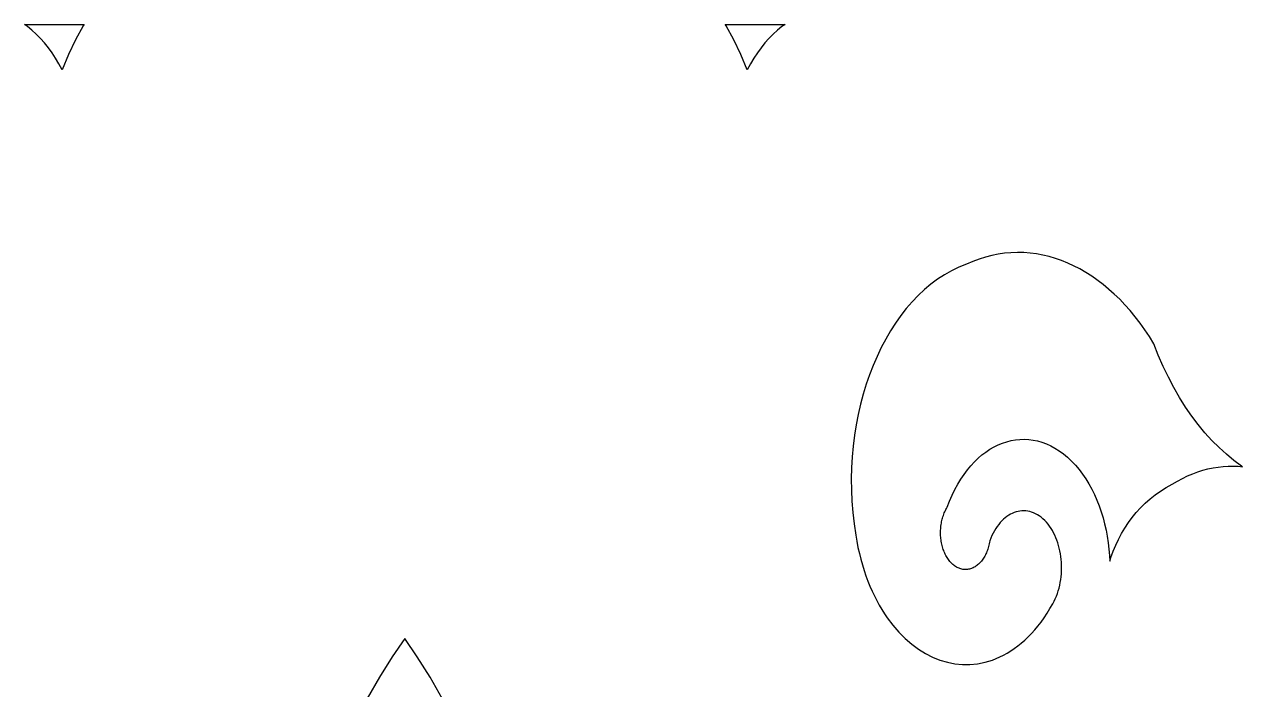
# Model space of a CAD drawing. Header units: centimetres. Extents: x -2.15 to 2.15, y -1.9 to 1.9.
# Drawn here: x 0.153 to 1.119, y 1.327 to 1.854 of the extents above; entities that cross this region are included whole.
import ezdxf

# ---------------------------------------------------------------- set-up
doc = ezdxf.new("R2010")
doc.units = ezdxf.units.CM
doc.header["$MEASUREMENT"] = 0
doc.layers.add('Layer 1', color=7, linetype='Continuous')

msp = doc.modelspace()

# ---------------------------------------------------------------- linework, layer by layer
at = {"layer": 'Layer 1', "color": 177}
for points, knots in [([(0.20054, 1.85352), (0.20054, 1.85352), (0.15323, 1.85352), (0.15323, 1.85352), (0.15323, 1.85352), (0.15323, 1.85352), (0.15576, 1.85172), (0.15576, 1.85172), (0.15576, 1.85172), (0.15576, 1.85172), (0.15927, 1.84889), (0.15927, 1.84889), (0.15927, 1.84889), (0.15927, 1.84889), (0.16267, 1.8458), (0.16267, 1.8458), (0.16267, 1.8458), (0.16267, 1.8458), (0.16597, 1.84245), (0.16597, 1.84245), (0.16597, 1.84245), (0.16597, 1.84245), (0.16916, 1.83886), (0.16916, 1.83886), (0.16916, 1.83886), (0.16916, 1.83886), (0.17223, 1.83503), (0.17223, 1.83503), (0.17223, 1.83503), (0.17223, 1.83503), (0.17516, 1.83096), (0.17516, 1.83096), (0.17516, 1.83096), (0.17516, 1.83096), (0.17796, 1.82666), (0.17796, 1.82666), (0.17796, 1.82666), (0.17796, 1.82666), (0.18062, 1.82214), (0.18062, 1.82214), (0.18062, 1.82214), (0.18062, 1.82214), (0.18314, 1.8174), (0.18314, 1.8174), (0.18314, 1.8174), (0.18314, 1.8174), (0.18828, 1.82955), (0.18828, 1.82955), (0.18828, 1.82955), (0.18828, 1.82955), (0.19386, 1.84123), (0.19386, 1.84123), (0.19386, 1.84123), (0.19386, 1.84123), (0.19987, 1.85241), (0.19987, 1.85241), (0.19987, 1.85241), (0.19987, 1.85241), (0.20054, 1.85352), (0.20054, 1.85352)], [0, 0, 0, 0, 0.0625, 0.0625, 0.0625, 0.0625, 0.125, 0.125, 0.125, 0.125, 0.1875, 0.1875, 0.1875, 0.1875, 0.25, 0.25, 0.25, 0.25, 0.3125, 0.3125, 0.3125, 0.3125, 0.375, 0.375, 0.375, 0.375, 0.4375, 0.4375, 0.4375, 0.4375, 0.5, 0.5, 0.5, 0.5, 0.5625, 0.5625, 0.5625, 0.5625, 0.625, 0.625, 0.625, 0.625, 0.6875, 0.6875, 0.6875, 0.6875, 0.75, 0.75, 0.75, 0.75, 0.8125, 0.8125, 0.8125, 0.8125, 0.875, 0.875, 0.875, 0.875, 1, 1, 1, 1]), ([(0.75592, 1.85352), (0.75592, 1.85352), (0.70861, 1.85352), (0.70861, 1.85352), (0.70861, 1.85352), (0.70861, 1.85352), (0.70928, 1.85241), (0.70928, 1.85241), (0.70928, 1.85241), (0.70928, 1.85241), (0.71529, 1.84123), (0.71529, 1.84123), (0.71529, 1.84123), (0.71529, 1.84123), (0.72087, 1.82955), (0.72087, 1.82955), (0.72087, 1.82955), (0.72087, 1.82955), (0.72601, 1.8174), (0.72601, 1.8174), (0.72601, 1.8174), (0.72601, 1.8174), (0.72853, 1.82214), (0.72853, 1.82214), (0.72853, 1.82214), (0.72853, 1.82214), (0.73119, 1.82666), (0.73119, 1.82666), (0.73119, 1.82666), (0.73119, 1.82666), (0.73399, 1.83096), (0.73399, 1.83096), (0.73399, 1.83096), (0.73399, 1.83096), (0.73693, 1.83503), (0.73693, 1.83503), (0.73693, 1.83503), (0.73693, 1.83503), (0.73999, 1.83886), (0.73999, 1.83886), (0.73999, 1.83886), (0.73999, 1.83886), (0.74318, 1.84245), (0.74318, 1.84245), (0.74318, 1.84245), (0.74318, 1.84245), (0.74648, 1.8458), (0.74648, 1.8458), (0.74648, 1.8458), (0.74648, 1.8458), (0.74988, 1.84889), (0.74988, 1.84889), (0.74988, 1.84889), (0.74988, 1.84889), (0.75339, 1.85172), (0.75339, 1.85172), (0.75339, 1.85172), (0.75339, 1.85172), (0.75592, 1.85352), (0.75592, 1.85352)], [0, 0, 0, 0, 0.0625, 0.0625, 0.0625, 0.0625, 0.125, 0.125, 0.125, 0.125, 0.1875, 0.1875, 0.1875, 0.1875, 0.25, 0.25, 0.25, 0.25, 0.3125, 0.3125, 0.3125, 0.3125, 0.375, 0.375, 0.375, 0.375, 0.4375, 0.4375, 0.4375, 0.4375, 0.5, 0.5, 0.5, 0.5, 0.5625, 0.5625, 0.5625, 0.5625, 0.625, 0.625, 0.625, 0.625, 0.6875, 0.6875, 0.6875, 0.6875, 0.75, 0.75, 0.75, 0.75, 0.8125, 0.8125, 0.8125, 0.8125, 0.875, 0.875, 0.875, 0.875, 1, 1, 1, 1]), ([(1.01316, 1.42842), (1.01316, 1.42842), (1.01297, 1.43271), (1.01297, 1.43271), (1.01297, 1.43271), (1.01297, 1.43271), (1.01255, 1.43785), (1.01255, 1.43785), (1.01255, 1.43785), (1.01255, 1.43785), (1.01197, 1.44295), (1.01197, 1.44295), (1.01197, 1.44295), (1.01197, 1.44295), (1.01121, 1.44801), (1.01121, 1.44801), (1.01121, 1.44801), (1.01121, 1.44801), (1.01027, 1.453), (1.01027, 1.453), (1.01027, 1.453), (1.01027, 1.453), (1.00917, 1.45793), (1.00917, 1.45793), (1.00917, 1.45793), (1.00917, 1.45793), (1.0079, 1.46277), (1.0079, 1.46277), (1.0079, 1.46277), (1.0079, 1.46277), (1.00645, 1.46753), (1.00645, 1.46753), (1.00645, 1.46753), (1.00645, 1.46753), (1.00484, 1.47218), (1.00484, 1.47218), (1.00484, 1.47218), (1.00484, 1.47218), (1.00306, 1.47672), (1.00306, 1.47672), (1.00306, 1.47672), (1.00306, 1.47672), (1.00112, 1.48113), (1.00112, 1.48113), (1.00112, 1.48113), (1.00112, 1.48113), (0.99901, 1.48541), (0.99901, 1.48541), (0.99901, 1.48541), (0.99901, 1.48541), (0.99674, 1.48955), (0.99674, 1.48955), (0.99674, 1.48955), (0.99674, 1.48955), (0.9943, 1.49353), (0.9943, 1.49353), (0.9943, 1.49353), (0.9943, 1.49353), (0.9917, 1.49734), (0.9917, 1.49734), (0.9917, 1.49734), (0.9917, 1.49734), (0.98894, 1.50098), (0.98894, 1.50098), (0.98894, 1.50098), (0.98894, 1.50098), (0.98603, 1.50442), (0.98603, 1.50442), (0.98603, 1.50442), (0.98603, 1.50442), (0.98295, 1.50766), (0.98295, 1.50766), (0.98295, 1.50766), (0.98295, 1.50766), (0.97976, 1.51066), (0.97976, 1.51066), (0.97976, 1.51066), (0.97976, 1.51066), (0.9765, 1.51336), (0.9765, 1.51336), (0.9765, 1.51336), (0.9765, 1.51336), (0.97319, 1.51577), (0.97319, 1.51577), (0.97319, 1.51577), (0.97319, 1.51577), (0.96983, 1.51789), (0.96983, 1.51789), (0.96983, 1.51789), (0.96983, 1.51789), (0.96643, 1.51973), (0.96643, 1.51973), (0.96643, 1.51973), (0.96643, 1.51973), (0.96299, 1.52129), (0.96299, 1.52129), (0.96299, 1.52129), (0.96299, 1.52129), (0.95952, 1.52255), (0.95952, 1.52255), (0.95952, 1.52255), (0.95952, 1.52255), (0.95603, 1.52355), (0.95603, 1.52355), (0.95603, 1.52355), (0.95603, 1.52355), (0.95253, 1.52427), (0.95253, 1.52427), (0.95253, 1.52427), (0.95253, 1.52427), (0.94902, 1.52472), (0.94902, 1.52472), (0.94902, 1.52472), (0.94902, 1.52472), (0.94551, 1.5249), (0.94551, 1.5249), (0.94551, 1.5249), (0.94551, 1.5249), (0.94201, 1.52481), (0.94201, 1.52481), (0.94201, 1.52481), (0.94201, 1.52481), (0.93853, 1.52445), (0.93853, 1.52445), (0.93853, 1.52445), (0.93853, 1.52445), (0.93506, 1.52384), (0.93506, 1.52384), (0.93506, 1.52384), (0.93506, 1.52384), (0.93162, 1.52296), (0.93162, 1.52296), (0.93162, 1.52296), (0.93162, 1.52296), (0.92822, 1.52183), (0.92822, 1.52183), (0.92822, 1.52183), (0.92822, 1.52183), (0.92486, 1.52044), (0.92486, 1.52044), (0.92486, 1.52044), (0.92486, 1.52044), (0.92155, 1.51881), (0.92155, 1.51881), (0.92155, 1.51881), (0.92155, 1.51881), (0.91829, 1.51692), (0.91829, 1.51692), (0.91829, 1.51692), (0.91829, 1.51692), (0.91511, 1.51479), (0.91511, 1.51479), (0.91511, 1.51479), (0.91511, 1.51479), (0.91199, 1.51242), (0.91199, 1.51242), (0.91199, 1.51242), (0.91199, 1.51242), (0.90895, 1.5098), (0.90895, 1.5098), (0.90895, 1.5098), (0.90895, 1.5098), (0.906, 1.50695), (0.906, 1.50695), (0.906, 1.50695), (0.906, 1.50695), (0.90314, 1.50386), (0.90314, 1.50386), (0.90314, 1.50386), (0.90314, 1.50386), (0.90038, 1.50054), (0.90038, 1.50054), (0.90038, 1.50054), (0.90038, 1.50054), (0.89773, 1.49699), (0.89773, 1.49699), (0.89773, 1.49699), (0.89773, 1.49699), (0.89519, 1.49321), (0.89519, 1.49321), (0.89519, 1.49321), (0.89519, 1.49321), (0.89277, 1.4892), (0.89277, 1.4892), (0.89277, 1.4892), (0.89277, 1.4892), (0.89048, 1.48498), (0.89048, 1.48498), (0.89048, 1.48498), (0.89048, 1.48498), (0.88833, 1.48054), (0.88833, 1.48054), (0.88833, 1.48054), (0.88833, 1.48054), (0.88631, 1.47588), (0.88631, 1.47588), (0.88631, 1.47588), (0.88631, 1.47588), (0.88445, 1.471), (0.88445, 1.471), (0.88445, 1.471), (0.88445, 1.471), (0.88394, 1.47014), (0.88394, 1.47014), (0.88394, 1.47014), (0.88394, 1.47014), (0.88345, 1.46926), (0.88345, 1.46926), (0.88345, 1.46926), (0.88345, 1.46926), (0.88298, 1.46835), (0.88298, 1.46835), (0.88298, 1.46835), (0.88298, 1.46835), (0.88254, 1.46743), (0.88254, 1.46743), (0.88254, 1.46743), (0.88254, 1.46743), (0.88213, 1.46648), (0.88213, 1.46648), (0.88213, 1.46648), (0.88213, 1.46648), (0.88175, 1.46552), (0.88175, 1.46552), (0.88175, 1.46552), (0.88175, 1.46552), (0.88138, 1.46453), (0.88138, 1.46453), (0.88138, 1.46453), (0.88138, 1.46453), (0.88105, 1.46353), (0.88105, 1.46353), (0.88105, 1.46353), (0.88105, 1.46353), (0.88074, 1.46251), (0.88074, 1.46251), (0.88074, 1.46251), (0.88074, 1.46251), (0.88046, 1.46148), (0.88046, 1.46148), (0.88046, 1.46148), (0.88046, 1.46148), (0.88021, 1.46044), (0.88021, 1.46044), (0.88021, 1.46044), (0.88021, 1.46044), (0.87998, 1.45939), (0.87998, 1.45939), (0.87998, 1.45939), (0.87998, 1.45939), (0.87978, 1.45832), (0.87978, 1.45832), (0.87978, 1.45832), (0.87978, 1.45832), (0.87962, 1.45724), (0.87962, 1.45724), (0.87962, 1.45724), (0.87962, 1.45724), (0.87947, 1.45616), (0.87947, 1.45616), (0.87947, 1.45616), (0.87947, 1.45616), (0.87936, 1.45507), (0.87936, 1.45507), (0.87936, 1.45507), (0.87936, 1.45507), (0.87926, 1.45397), (0.87926, 1.45397), (0.87926, 1.45397), (0.87926, 1.45397), (0.8792, 1.45287), (0.8792, 1.45287), (0.8792, 1.45287), (0.8792, 1.45287), (0.87916, 1.45177), (0.87916, 1.45177), (0.87916, 1.45177), (0.87916, 1.45177), (0.87916, 1.45066), (0.87916, 1.45066), (0.87916, 1.45066), (0.87916, 1.45066), (0.87919, 1.44956), (0.87919, 1.44956), (0.87919, 1.44956), (0.87919, 1.44956), (0.87924, 1.44845), (0.87924, 1.44845), (0.87924, 1.44845), (0.87924, 1.44845), (0.87931, 1.44734), (0.87931, 1.44734), (0.87931, 1.44734), (0.87931, 1.44734), (0.87942, 1.44624), (0.87942, 1.44624), (0.87942, 1.44624), (0.87942, 1.44624), (0.87956, 1.44515), (0.87956, 1.44515), (0.87956, 1.44515), (0.87956, 1.44515), (0.87972, 1.44405), (0.87972, 1.44405), (0.87972, 1.44405), (0.87972, 1.44405), (0.87992, 1.44297), (0.87992, 1.44297), (0.87992, 1.44297), (0.87992, 1.44297), (0.88014, 1.44189), (0.88014, 1.44189), (0.88014, 1.44189), (0.88014, 1.44189), (0.88039, 1.44082), (0.88039, 1.44082), (0.88039, 1.44082), (0.88039, 1.44082), (0.88067, 1.43975), (0.88067, 1.43975), (0.88067, 1.43975), (0.88067, 1.43975), (0.88098, 1.43871), (0.88098, 1.43871), (0.88098, 1.43871), (0.88098, 1.43871), (0.88132, 1.43767), (0.88132, 1.43767), (0.88132, 1.43767), (0.88132, 1.43767), (0.88169, 1.43666), (0.88169, 1.43666), (0.88169, 1.43666), (0.88169, 1.43666), (0.88207, 1.43567), (0.88207, 1.43567), (0.88207, 1.43567), (0.88207, 1.43567), (0.88249, 1.43471), (0.88249, 1.43471), (0.88249, 1.43471), (0.88249, 1.43471), (0.88292, 1.43378), (0.88292, 1.43378), (0.88292, 1.43378), (0.88292, 1.43378), (0.88338, 1.43288), (0.88338, 1.43288), (0.88338, 1.43288), (0.88338, 1.43288), (0.88386, 1.43201), (0.88386, 1.43201), (0.88386, 1.43201), (0.88386, 1.43201), (0.88436, 1.43116), (0.88436, 1.43116), (0.88436, 1.43116), (0.88436, 1.43116), (0.88488, 1.43036), (0.88488, 1.43036), (0.88488, 1.43036), (0.88488, 1.43036), (0.88541, 1.42958), (0.88541, 1.42958), (0.88541, 1.42958), (0.88541, 1.42958), (0.88597, 1.42884), (0.88597, 1.42884), (0.88597, 1.42884), (0.88597, 1.42884), (0.88654, 1.42813), (0.88654, 1.42813), (0.88654, 1.42813), (0.88654, 1.42813), (0.88713, 1.42745), (0.88713, 1.42745), (0.88713, 1.42745), (0.88713, 1.42745), (0.88774, 1.42681), (0.88774, 1.42681), (0.88774, 1.42681), (0.88774, 1.42681), (0.88836, 1.4262), (0.88836, 1.4262), (0.88836, 1.4262), (0.88836, 1.4262), (0.88899, 1.42563), (0.88899, 1.42563), (0.88899, 1.42563), (0.88899, 1.42563), (0.88964, 1.42509), (0.88964, 1.42509), (0.88964, 1.42509), (0.88964, 1.42509), (0.89031, 1.42459), (0.89031, 1.42459), (0.89031, 1.42459), (0.89031, 1.42459), (0.89098, 1.42413), (0.89098, 1.42413), (0.89098, 1.42413), (0.89098, 1.42413), (0.89167, 1.4237), (0.89167, 1.4237), (0.89167, 1.4237), (0.89167, 1.4237), (0.89236, 1.42331), (0.89236, 1.42331), (0.89236, 1.42331), (0.89236, 1.42331), (0.89307, 1.42297), (0.89307, 1.42297), (0.89307, 1.42297), (0.89307, 1.42297), (0.89379, 1.42266), (0.89379, 1.42266), (0.89379, 1.42266), (0.89379, 1.42266), (0.89452, 1.42239), (0.89452, 1.42239), (0.89452, 1.42239), (0.89452, 1.42239), (0.89525, 1.42216), (0.89525, 1.42216), (0.89525, 1.42216), (0.89525, 1.42216), (0.89599, 1.42197), (0.89599, 1.42197), (0.89599, 1.42197), (0.89599, 1.42197), (0.89674, 1.42183), (0.89674, 1.42183), (0.89674, 1.42183), (0.89674, 1.42183), (0.89749, 1.42172), (0.89749, 1.42172), (0.89749, 1.42172), (0.89749, 1.42172), (0.89825, 1.42166), (0.89825, 1.42166), (0.89825, 1.42166), (0.89825, 1.42166), (0.89901, 1.42165), (0.89901, 1.42165), (0.89901, 1.42165), (0.89901, 1.42165), (0.89978, 1.42168), (0.89978, 1.42168), (0.89978, 1.42168), (0.89978, 1.42168), (0.90055, 1.42175), (0.90055, 1.42175), (0.90055, 1.42175), (0.90055, 1.42175), (0.90132, 1.42187), (0.90132, 1.42187), (0.90132, 1.42187), (0.90132, 1.42187), (0.90209, 1.42203), (0.90209, 1.42203), (0.90209, 1.42203), (0.90209, 1.42203), (0.90285, 1.42223), (0.90285, 1.42223), (0.90285, 1.42223), (0.90285, 1.42223), (0.9036, 1.42248), (0.9036, 1.42248), (0.9036, 1.42248), (0.9036, 1.42248), (0.90433, 1.42277), (0.90433, 1.42277), (0.90433, 1.42277), (0.90433, 1.42277), (0.90506, 1.42309), (0.90506, 1.42309), (0.90506, 1.42309), (0.90506, 1.42309), (0.90578, 1.42347), (0.90578, 1.42347), (0.90578, 1.42347), (0.90578, 1.42347), (0.90648, 1.42388), (0.90648, 1.42388), (0.90648, 1.42388), (0.90648, 1.42388), (0.90717, 1.42432), (0.90717, 1.42432), (0.90717, 1.42432), (0.90717, 1.42432), (0.90784, 1.4248), (0.90784, 1.4248), (0.90784, 1.4248), (0.90784, 1.4248), (0.90851, 1.42533), (0.90851, 1.42533), (0.90851, 1.42533), (0.90851, 1.42533), (0.90915, 1.42588), (0.90915, 1.42588), (0.90915, 1.42588), (0.90915, 1.42588), (0.90978, 1.42647), (0.90978, 1.42647), (0.90978, 1.42647), (0.90978, 1.42647), (0.91039, 1.4271), (0.91039, 1.4271), (0.91039, 1.4271), (0.91039, 1.4271), (0.91099, 1.42775), (0.91099, 1.42775), (0.91099, 1.42775), (0.91099, 1.42775), (0.91157, 1.42844), (0.91157, 1.42844), (0.91157, 1.42844), (0.91157, 1.42844), (0.91214, 1.42916), (0.91214, 1.42916), (0.91214, 1.42916), (0.91214, 1.42916), (0.91268, 1.42992), (0.91268, 1.42992), (0.91268, 1.42992), (0.91268, 1.42992), (0.9132, 1.43071), (0.9132, 1.43071), (0.9132, 1.43071), (0.9132, 1.43071), (0.91371, 1.43152), (0.91371, 1.43152), (0.91371, 1.43152), (0.91371, 1.43152), (0.91419, 1.43236), (0.91419, 1.43236), (0.91419, 1.43236), (0.91419, 1.43236), (0.91465, 1.43322), (0.91465, 1.43322), (0.91465, 1.43322), (0.91465, 1.43322), (0.91509, 1.43412), (0.91509, 1.43412), (0.91509, 1.43412), (0.91509, 1.43412), (0.91552, 1.43504), (0.91552, 1.43504), (0.91552, 1.43504), (0.91552, 1.43504), (0.91591, 1.43598), (0.91591, 1.43598), (0.91591, 1.43598), (0.91591, 1.43598), (0.91629, 1.43696), (0.91629, 1.43696), (0.91629, 1.43696), (0.91629, 1.43696), (0.91663, 1.43795), (0.91663, 1.43795), (0.91663, 1.43795), (0.91663, 1.43795), (0.91695, 1.43896), (0.91695, 1.43896), (0.91695, 1.43896), (0.91695, 1.43896), (0.91725, 1.44), (0.91725, 1.44), (0.91725, 1.44), (0.91725, 1.44), (0.91752, 1.44106), (0.91752, 1.44106), (0.91752, 1.44106), (0.91752, 1.44106), (0.91777, 1.44214), (0.91777, 1.44214), (0.91777, 1.44214), (0.91777, 1.44214), (0.91799, 1.44324), (0.91799, 1.44324), (0.91799, 1.44324), (0.91799, 1.44324), (0.91818, 1.44435), (0.91818, 1.44435), (0.91818, 1.44435), (0.91818, 1.44435), (0.919, 1.44651), (0.919, 1.44651), (0.919, 1.44651), (0.919, 1.44651), (0.91989, 1.44857), (0.91989, 1.44857), (0.91989, 1.44857), (0.91989, 1.44857), (0.92084, 1.45053), (0.92084, 1.45053), (0.92084, 1.45053), (0.92084, 1.45053), (0.92185, 1.45239), (0.92185, 1.45239), (0.92185, 1.45239), (0.92185, 1.45239), (0.92292, 1.45416), (0.92292, 1.45416), (0.92292, 1.45416), (0.92292, 1.45416), (0.92404, 1.45583), (0.92404, 1.45583), (0.92404, 1.45583), (0.92404, 1.45583), (0.92521, 1.4574), (0.92521, 1.4574), (0.92521, 1.4574), (0.92521, 1.4574), (0.92643, 1.45887), (0.92643, 1.45887), (0.92643, 1.45887), (0.92643, 1.45887), (0.92769, 1.46023), (0.92769, 1.46023), (0.92769, 1.46023), (0.92769, 1.46023), (0.929, 1.46149), (0.929, 1.46149), (0.929, 1.46149), (0.929, 1.46149), (0.93034, 1.46264), (0.93034, 1.46264), (0.93034, 1.46264), (0.93034, 1.46264), (0.93171, 1.46369), (0.93171, 1.46369), (0.93171, 1.46369), (0.93171, 1.46369), (0.93313, 1.46463), (0.93313, 1.46463), (0.93313, 1.46463), (0.93313, 1.46463), (0.93456, 1.46547), (0.93456, 1.46547), (0.93456, 1.46547), (0.93456, 1.46547), (0.93602, 1.46619), (0.93602, 1.46619), (0.93602, 1.46619), (0.93602, 1.46619), (0.9375, 1.4668), (0.9375, 1.4668), (0.9375, 1.4668), (0.9375, 1.4668), (0.939, 1.4673), (0.939, 1.4673), (0.939, 1.4673), (0.939, 1.4673), (0.94053, 1.46768), (0.94053, 1.46768), (0.94053, 1.46768), (0.94053, 1.46768), (0.94206, 1.46796), (0.94206, 1.46796), (0.94206, 1.46796), (0.94206, 1.46796), (0.9436, 1.46811), (0.9436, 1.46811), (0.9436, 1.46811), (0.9436, 1.46811), (0.94514, 1.46815), (0.94514, 1.46815), (0.94514, 1.46815), (0.94514, 1.46815), (0.94669, 1.46808), (0.94669, 1.46808), (0.94669, 1.46808), (0.94669, 1.46808), (0.94824, 1.46788), (0.94824, 1.46788), (0.94824, 1.46788), (0.94824, 1.46788), (0.94979, 1.46756), (0.94979, 1.46756), (0.94979, 1.46756), (0.94979, 1.46756), (0.95133, 1.46712), (0.95133, 1.46712), (0.95133, 1.46712), (0.95133, 1.46712), (0.95286, 1.46656), (0.95286, 1.46656), (0.95286, 1.46656), (0.95286, 1.46656), (0.95438, 1.46587), (0.95438, 1.46587), (0.95438, 1.46587), (0.95438, 1.46587), (0.95588, 1.46506), (0.95588, 1.46506), (0.95588, 1.46506), (0.95588, 1.46506), (0.95737, 1.46412), (0.95737, 1.46412), (0.95737, 1.46412), (0.95737, 1.46412), (0.95883, 1.46306), (0.95883, 1.46306), (0.95883, 1.46306), (0.95883, 1.46306), (0.96027, 1.46187), (0.96027, 1.46187), (0.96027, 1.46187), (0.96027, 1.46187), (0.96168, 1.46055), (0.96168, 1.46055), (0.96168, 1.46055), (0.96168, 1.46055), (0.96304, 1.45911), (0.96304, 1.45911), (0.96304, 1.45911), (0.96304, 1.45911), (0.96432, 1.45759), (0.96432, 1.45759), (0.96432, 1.45759), (0.96432, 1.45759), (0.96554, 1.45598), (0.96554, 1.45598), (0.96554, 1.45598), (0.96554, 1.45598), (0.96669, 1.4543), (0.96669, 1.4543), (0.96669, 1.4543), (0.96669, 1.4543), (0.96776, 1.45254), (0.96776, 1.45254), (0.96776, 1.45254), (0.96776, 1.45254), (0.96877, 1.45072), (0.96877, 1.45072), (0.96877, 1.45072), (0.96877, 1.45072), (0.9697, 1.44883), (0.9697, 1.44883), (0.9697, 1.44883), (0.9697, 1.44883), (0.97056, 1.44688), (0.97056, 1.44688), (0.97056, 1.44688), (0.97056, 1.44688), (0.97134, 1.44487), (0.97134, 1.44487), (0.97134, 1.44487), (0.97134, 1.44487), (0.97206, 1.44282), (0.97206, 1.44282), (0.97206, 1.44282), (0.97206, 1.44282), (0.97269, 1.44072), (0.97269, 1.44072), (0.97269, 1.44072), (0.97269, 1.44072), (0.97326, 1.43858), (0.97326, 1.43858), (0.97326, 1.43858), (0.97326, 1.43858), (0.97374, 1.4364), (0.97374, 1.4364), (0.97374, 1.4364), (0.97374, 1.4364), (0.97416, 1.4342), (0.97416, 1.4342), (0.97416, 1.4342), (0.97416, 1.4342), (0.97449, 1.43196), (0.97449, 1.43196), (0.97449, 1.43196), (0.97449, 1.43196), (0.97475, 1.42971), (0.97475, 1.42971), (0.97475, 1.42971), (0.97475, 1.42971), (0.97493, 1.42744), (0.97493, 1.42744), (0.97493, 1.42744), (0.97493, 1.42744), (0.97504, 1.42515), (0.97504, 1.42515), (0.97504, 1.42515), (0.97504, 1.42515), (0.97506, 1.42287), (0.97506, 1.42287), (0.97506, 1.42287), (0.97506, 1.42287), (0.97501, 1.42058), (0.97501, 1.42058), (0.97501, 1.42058), (0.97501, 1.42058), (0.97488, 1.41829), (0.97488, 1.41829), (0.97488, 1.41829), (0.97488, 1.41829), (0.97467, 1.41601), (0.97467, 1.41601), (0.97467, 1.41601), (0.97467, 1.41601), (0.97438, 1.41374), (0.97438, 1.41374), (0.97438, 1.41374), (0.97438, 1.41374), (0.97401, 1.41148), (0.97401, 1.41148), (0.97401, 1.41148), (0.97401, 1.41148), (0.97356, 1.40925), (0.97356, 1.40925), (0.97356, 1.40925), (0.97356, 1.40925), (0.97303, 1.40705), (0.97303, 1.40705), (0.97303, 1.40705), (0.97303, 1.40705), (0.97241, 1.40487), (0.97241, 1.40487), (0.97241, 1.40487), (0.97241, 1.40487), (0.97172, 1.40273), (0.97172, 1.40273), (0.97172, 1.40273), (0.97172, 1.40273), (0.97094, 1.40063), (0.97094, 1.40063), (0.97094, 1.40063), (0.97094, 1.40063), (0.97008, 1.39858), (0.97008, 1.39858), (0.97008, 1.39858), (0.97008, 1.39858), (0.96913, 1.39658), (0.96913, 1.39658), (0.96913, 1.39658), (0.96913, 1.39658), (0.9681, 1.39464), (0.9681, 1.39464), (0.9681, 1.39464), (0.9681, 1.39464), (0.96585, 1.39076), (0.96585, 1.39076), (0.96585, 1.39076), (0.96585, 1.39076), (0.96355, 1.38705), (0.96355, 1.38705), (0.96355, 1.38705), (0.96355, 1.38705), (0.96118, 1.3835), (0.96118, 1.3835), (0.96118, 1.3835), (0.96118, 1.3835), (0.95875, 1.38013), (0.95875, 1.38013), (0.95875, 1.38013), (0.95875, 1.38013), (0.95627, 1.37692), (0.95627, 1.37692), (0.95627, 1.37692), (0.95627, 1.37692), (0.95374, 1.37388), (0.95374, 1.37388), (0.95374, 1.37388), (0.95374, 1.37388), (0.95116, 1.37101), (0.95116, 1.37101), (0.95116, 1.37101), (0.95116, 1.37101), (0.94853, 1.3683), (0.94853, 1.3683), (0.94853, 1.3683), (0.94853, 1.3683), (0.94586, 1.36575), (0.94586, 1.36575), (0.94586, 1.36575), (0.94586, 1.36575), (0.94314, 1.36337), (0.94314, 1.36337), (0.94314, 1.36337), (0.94314, 1.36337), (0.9404, 1.36114), (0.9404, 1.36114), (0.9404, 1.36114), (0.9404, 1.36114), (0.93761, 1.35908), (0.93761, 1.35908), (0.93761, 1.35908), (0.93761, 1.35908), (0.93479, 1.35718), (0.93479, 1.35718), (0.93479, 1.35718), (0.93479, 1.35718), (0.93194, 1.35543), (0.93194, 1.35543), (0.93194, 1.35543), (0.93194, 1.35543), (0.92907, 1.35385), (0.92907, 1.35385), (0.92907, 1.35385), (0.92907, 1.35385), (0.92616, 1.35242), (0.92616, 1.35242), (0.92616, 1.35242), (0.92616, 1.35242), (0.9203, 1.35002), (0.9203, 1.35002), (0.9203, 1.35002), (0.9203, 1.35002), (0.91438, 1.34823), (0.91438, 1.34823), (0.91438, 1.34823), (0.91438, 1.34823), (0.9084, 1.34706), (0.9084, 1.34706), (0.9084, 1.34706), (0.9084, 1.34706), (0.90241, 1.34648), (0.90241, 1.34648), (0.90241, 1.34648), (0.90241, 1.34648), (0.89642, 1.3465), (0.89642, 1.3465), (0.89642, 1.3465), (0.89642, 1.3465), (0.89045, 1.3471), (0.89045, 1.3471), (0.89045, 1.3471), (0.89045, 1.3471), (0.88453, 1.34827), (0.88453, 1.34827), (0.88453, 1.34827), (0.88453, 1.34827), (0.87867, 1.35002), (0.87867, 1.35002), (0.87867, 1.35002), (0.87867, 1.35002), (0.8729, 1.35232), (0.8729, 1.35232), (0.8729, 1.35232), (0.8729, 1.35232), (0.86724, 1.35518), (0.86724, 1.35518), (0.86724, 1.35518), (0.86724, 1.35518), (0.86172, 1.35858), (0.86172, 1.35858), (0.86172, 1.35858), (0.86172, 1.35858), (0.85635, 1.36253), (0.85635, 1.36253), (0.85635, 1.36253), (0.85635, 1.36253), (0.85115, 1.367), (0.85115, 1.367), (0.85115, 1.367), (0.85115, 1.367), (0.84616, 1.372), (0.84616, 1.372), (0.84616, 1.372), (0.84616, 1.372), (0.84138, 1.37751), (0.84138, 1.37751), (0.84138, 1.37751), (0.84138, 1.37751), (0.83685, 1.38353), (0.83685, 1.38353), (0.83685, 1.38353), (0.83685, 1.38353), (0.83468, 1.38673), (0.83468, 1.38673), (0.83468, 1.38673), (0.83468, 1.38673), (0.83257, 1.39005), (0.83257, 1.39005), (0.83257, 1.39005), (0.83257, 1.39005), (0.83054, 1.39349), (0.83054, 1.39349), (0.83054, 1.39349), (0.83054, 1.39349), (0.82859, 1.39706), (0.82859, 1.39706), (0.82859, 1.39706), (0.82859, 1.39706), (0.82672, 1.40075), (0.82672, 1.40075), (0.82672, 1.40075), (0.82672, 1.40075), (0.82492, 1.40456), (0.82492, 1.40456), (0.82492, 1.40456), (0.82492, 1.40456), (0.8232, 1.40849), (0.8232, 1.40849), (0.8232, 1.40849), (0.8232, 1.40849), (0.82157, 1.41253), (0.82157, 1.41253), (0.82157, 1.41253), (0.82157, 1.41253), (0.82003, 1.41669), (0.82003, 1.41669), (0.82003, 1.41669), (0.82003, 1.41669), (0.81858, 1.42097), (0.81858, 1.42097), (0.81858, 1.42097), (0.81858, 1.42097), (0.81722, 1.42537), (0.81722, 1.42537), (0.81722, 1.42537), (0.81722, 1.42537), (0.81596, 1.42988), (0.81596, 1.42988), (0.81596, 1.42988), (0.81596, 1.42988), (0.8148, 1.4345), (0.8148, 1.4345), (0.8148, 1.4345), (0.8148, 1.4345), (0.81374, 1.43924), (0.81374, 1.43924), (0.81374, 1.43924), (0.81374, 1.43924), (0.81277, 1.44408), (0.81277, 1.44408), (0.81277, 1.44408), (0.81277, 1.44408), (0.81192, 1.44904), (0.81192, 1.44904), (0.81192, 1.44904), (0.81192, 1.44904), (0.8106, 1.45798), (0.8106, 1.45798), (0.8106, 1.45798), (0.8106, 1.45798), (0.80959, 1.4669), (0.80959, 1.4669), (0.80959, 1.4669), (0.80959, 1.4669), (0.80889, 1.4758), (0.80889, 1.4758), (0.80889, 1.4758), (0.80889, 1.4758), (0.8085, 1.48467), (0.8085, 1.48467), (0.8085, 1.48467), (0.8085, 1.48467), (0.80841, 1.49348), (0.80841, 1.49348), (0.80841, 1.49348), (0.80841, 1.49348), (0.80862, 1.50224), (0.80862, 1.50224), (0.80862, 1.50224), (0.80862, 1.50224), (0.80911, 1.51092), (0.80911, 1.51092), (0.80911, 1.51092), (0.80911, 1.51092), (0.8099, 1.51951), (0.8099, 1.51951), (0.8099, 1.51951), (0.8099, 1.51951), (0.81096, 1.528), (0.81096, 1.528), (0.81096, 1.528), (0.81096, 1.528), (0.81229, 1.53637), (0.81229, 1.53637), (0.81229, 1.53637), (0.81229, 1.53637), (0.81389, 1.54461), (0.81389, 1.54461), (0.81389, 1.54461), (0.81389, 1.54461), (0.81576, 1.55271), (0.81576, 1.55271), (0.81576, 1.55271), (0.81576, 1.55271), (0.81788, 1.56065), (0.81788, 1.56065), (0.81788, 1.56065), (0.81788, 1.56065), (0.82026, 1.56842), (0.82026, 1.56842), (0.82026, 1.56842), (0.82026, 1.56842), (0.82288, 1.57601), (0.82288, 1.57601), (0.82288, 1.57601), (0.82288, 1.57601), (0.82573, 1.58339), (0.82573, 1.58339), (0.82573, 1.58339), (0.82573, 1.58339), (0.82883, 1.59057), (0.82883, 1.59057), (0.82883, 1.59057), (0.82883, 1.59057), (0.83216, 1.59752), (0.83216, 1.59752), (0.83216, 1.59752), (0.83216, 1.59752), (0.83571, 1.60423), (0.83571, 1.60423), (0.83571, 1.60423), (0.83571, 1.60423), (0.83947, 1.61069), (0.83947, 1.61069), (0.83947, 1.61069), (0.83947, 1.61069), (0.84345, 1.61688), (0.84345, 1.61688), (0.84345, 1.61688), (0.84345, 1.61688), (0.84763, 1.6228), (0.84763, 1.6228), (0.84763, 1.6228), (0.84763, 1.6228), (0.85201, 1.62842), (0.85201, 1.62842), (0.85201, 1.62842), (0.85201, 1.62842), (0.8566, 1.63373), (0.8566, 1.63373), (0.8566, 1.63373), (0.8566, 1.63373), (0.86137, 1.63872), (0.86137, 1.63872), (0.86137, 1.63872), (0.86137, 1.63872), (0.86633, 1.64338), (0.86633, 1.64338), (0.86633, 1.64338), (0.86633, 1.64338), (0.87146, 1.64769), (0.87146, 1.64769), (0.87146, 1.64769), (0.87146, 1.64769), (0.87677, 1.65164), (0.87677, 1.65164), (0.87677, 1.65164), (0.87677, 1.65164), (0.88225, 1.65522), (0.88225, 1.65522), (0.88225, 1.65522), (0.88225, 1.65522), (0.88789, 1.65841), (0.88789, 1.65841), (0.88789, 1.65841), (0.88789, 1.65841), (0.89369, 1.66119), (0.89369, 1.66119), (0.89369, 1.66119), (0.89369, 1.66119), (0.89964, 1.66356), (0.89964, 1.66356), (0.89964, 1.66356), (0.89964, 1.66356), (0.90462, 1.66572), (0.90462, 1.66572), (0.90462, 1.66572), (0.90462, 1.66572), (0.90962, 1.6676), (0.90962, 1.6676), (0.90962, 1.6676), (0.90962, 1.6676), (0.91466, 1.66918), (0.91466, 1.66918), (0.91466, 1.66918), (0.91466, 1.66918), (0.91971, 1.67047), (0.91971, 1.67047), (0.91971, 1.67047), (0.91971, 1.67047), (0.92478, 1.67148), (0.92478, 1.67148), (0.92478, 1.67148), (0.92478, 1.67148), (0.92985, 1.6722), (0.92985, 1.6722), (0.92985, 1.6722), (0.92985, 1.6722), (0.93493, 1.67264), (0.93493, 1.67264), (0.93493, 1.67264), (0.93493, 1.67264), (0.94, 1.6728), (0.94, 1.6728), (0.94, 1.6728), (0.94, 1.6728), (0.94506, 1.67269), (0.94506, 1.67269), (0.94506, 1.67269), (0.94506, 1.67269), (0.95012, 1.67231), (0.95012, 1.67231), (0.95012, 1.67231), (0.95012, 1.67231), (0.95516, 1.67165), (0.95516, 1.67165), (0.95516, 1.67165), (0.95516, 1.67165), (0.96017, 1.67073), (0.96017, 1.67073), (0.96017, 1.67073), (0.96017, 1.67073), (0.96515, 1.66955), (0.96515, 1.66955), (0.96515, 1.66955), (0.96515, 1.66955), (0.97011, 1.6681), (0.97011, 1.6681), (0.97011, 1.6681), (0.97011, 1.6681), (0.97504, 1.6664), (0.97504, 1.6664), (0.97504, 1.6664), (0.97504, 1.6664), (0.97991, 1.66444), (0.97991, 1.66444), (0.97991, 1.66444), (0.97991, 1.66444), (0.98952, 1.65976), (0.98952, 1.65976), (0.98952, 1.65976), (0.98952, 1.65976), (0.9989, 1.6541), (0.9989, 1.6541), (0.9989, 1.6541), (0.9989, 1.6541), (1.008, 1.64746), (1.008, 1.64746), (1.008, 1.64746), (1.008, 1.64746), (1.0168, 1.63988), (1.0168, 1.63988), (1.0168, 1.63988), (1.0168, 1.63988), (1.02108, 1.63574), (1.02108, 1.63574), (1.02108, 1.63574), (1.02108, 1.63574), (1.02525, 1.63138), (1.02525, 1.63138), (1.02525, 1.63138), (1.02525, 1.63138), (1.02934, 1.62678), (1.02934, 1.62678), (1.02934, 1.62678), (1.02934, 1.62678), (1.03331, 1.62197), (1.03331, 1.62197), (1.03331, 1.62197), (1.03331, 1.62197), (1.03718, 1.61694), (1.03718, 1.61694), (1.03718, 1.61694), (1.03718, 1.61694), (1.04094, 1.61169), (1.04094, 1.61169), (1.04094, 1.61169), (1.04094, 1.61169), (1.04459, 1.60623), (1.04459, 1.60623), (1.04459, 1.60623), (1.04459, 1.60623), (1.04811, 1.60055), (1.04811, 1.60055), (1.04811, 1.60055), (1.04811, 1.60055), (1.05169, 1.59137), (1.05169, 1.59137), (1.05169, 1.59137), (1.05169, 1.59137), (1.05554, 1.5825), (1.05554, 1.5825), (1.05554, 1.5825), (1.05554, 1.5825), (1.05963, 1.57397), (1.05963, 1.57397), (1.05963, 1.57397), (1.05963, 1.57397), (1.06394, 1.56578), (1.06394, 1.56578), (1.06394, 1.56578), (1.06394, 1.56578), (1.06849, 1.55792), (1.06849, 1.55792), (1.06849, 1.55792), (1.06849, 1.55792), (1.07325, 1.55041), (1.07325, 1.55041), (1.07325, 1.55041), (1.07325, 1.55041), (1.0782, 1.54326), (1.0782, 1.54326), (1.0782, 1.54326), (1.0782, 1.54326), (1.08335, 1.53647), (1.08335, 1.53647), (1.08335, 1.53647), (1.08335, 1.53647), (1.08868, 1.53005), (1.08868, 1.53005), (1.08868, 1.53005), (1.08868, 1.53005), (1.09419, 1.52399), (1.09419, 1.52399), (1.09419, 1.52399), (1.09419, 1.52399), (1.09985, 1.51832), (1.09985, 1.51832), (1.09985, 1.51832), (1.09985, 1.51832), (1.10567, 1.51303), (1.10567, 1.51303), (1.10567, 1.51303), (1.10567, 1.51303), (1.11163, 1.50813), (1.11163, 1.50813), (1.11163, 1.50813), (1.11163, 1.50813), (1.11772, 1.50363), (1.11772, 1.50363), (1.11772, 1.50363), (1.11772, 1.50363), (1.1185, 1.50311), (1.1185, 1.50311), (1.1185, 1.50311), (1.1185, 1.50311), (1.11489, 1.50344), (1.11489, 1.50344), (1.11489, 1.50344), (1.11489, 1.50344), (1.11095, 1.50361), (1.11095, 1.50361), (1.11095, 1.50361), (1.11095, 1.50361), (1.107, 1.50357), (1.107, 1.50357), (1.107, 1.50357), (1.107, 1.50357), (1.10303, 1.50334), (1.10303, 1.50334), (1.10303, 1.50334), (1.10303, 1.50334), (1.09903, 1.5029), (1.09903, 1.5029), (1.09903, 1.5029), (1.09903, 1.5029), (1.09502, 1.50225), (1.09502, 1.50225), (1.09502, 1.50225), (1.09502, 1.50225), (1.09101, 1.5014), (1.09101, 1.5014), (1.09101, 1.5014), (1.09101, 1.5014), (1.08698, 1.50032), (1.08698, 1.50032), (1.08698, 1.50032), (1.08698, 1.50032), (1.08294, 1.49904), (1.08294, 1.49904), (1.08294, 1.49904), (1.08294, 1.49904), (1.07891, 1.49752), (1.07891, 1.49752), (1.07891, 1.49752), (1.07891, 1.49752), (1.07487, 1.49579), (1.07487, 1.49579), (1.07487, 1.49579), (1.07487, 1.49579), (1.07083, 1.49383), (1.07083, 1.49383), (1.07083, 1.49383), (1.07083, 1.49383), (1.0668, 1.49164), (1.0668, 1.49164), (1.0668, 1.49164), (1.0668, 1.49164), (1.06277, 1.48921), (1.06277, 1.48921), (1.06277, 1.48921), (1.06277, 1.48921), (1.05804, 1.48667), (1.05804, 1.48667), (1.05804, 1.48667), (1.05804, 1.48667), (1.05352, 1.4839), (1.05352, 1.4839), (1.05352, 1.4839), (1.05352, 1.4839), (1.04924, 1.4809), (1.04924, 1.4809), (1.04924, 1.4809), (1.04924, 1.4809), (1.04516, 1.4777), (1.04516, 1.4777), (1.04516, 1.4777), (1.04516, 1.4777), (1.04129, 1.47429), (1.04129, 1.47429), (1.04129, 1.47429), (1.04129, 1.47429), (1.03765, 1.47069), (1.03765, 1.47069), (1.03765, 1.47069), (1.03765, 1.47069), (1.03421, 1.46691), (1.03421, 1.46691), (1.03421, 1.46691), (1.03421, 1.46691), (1.03099, 1.46296), (1.03099, 1.46296), (1.03099, 1.46296), (1.03099, 1.46296), (1.02798, 1.45884), (1.02798, 1.45884), (1.02798, 1.45884), (1.02798, 1.45884), (1.02516, 1.45457), (1.02516, 1.45457), (1.02516, 1.45457), (1.02516, 1.45457), (1.02255, 1.45016), (1.02255, 1.45016), (1.02255, 1.45016), (1.02255, 1.45016), (1.02014, 1.44561), (1.02014, 1.44561), (1.02014, 1.44561), (1.02014, 1.44561), (1.01793, 1.44094), (1.01793, 1.44094), (1.01793, 1.44094), (1.01793, 1.44094), (1.01592, 1.43615), (1.01592, 1.43615), (1.01592, 1.43615), (1.01592, 1.43615), (1.01409, 1.43126), (1.01409, 1.43126), (1.01409, 1.43126), (1.01409, 1.43126), (1.01316, 1.42842), (1.01316, 1.42842)], [0, 0, 0, 0, 0.002747, 0.002747, 0.002747, 0.002747, 0.005495, 0.005495, 0.005495, 0.005495, 0.008242, 0.008242, 0.008242, 0.008242, 0.010989, 0.010989, 0.010989, 0.010989, 0.013736, 0.013736, 0.013736, 0.013736, 0.016484, 0.016484, 0.016484, 0.016484, 0.019231, 0.019231, 0.019231, 0.019231, 0.021978, 0.021978, 0.021978, 0.021978, 0.024725, 0.024725, 0.024725, 0.024725, 0.027473, 0.027473, 0.027473, 0.027473, 0.03022, 0.03022, 0.03022, 0.03022, 0.032967, 0.032967, 0.032967, 0.032967, 0.035714, 0.035714, 0.035714, 0.035714, 0.038462, 0.038462, 0.038462, 0.038462, 0.041209, 0.041209, 0.041209, 0.041209, 0.043956, 0.043956, 0.043956, 0.043956, 0.046703, 0.046703, 0.046703, 0.046703, 0.049451, 0.049451, 0.049451, 0.049451, 0.052198, 0.052198, 0.052198, 0.052198, 0.054945, 0.054945, 0.054945, 0.054945, 0.057692, 0.057692, 0.057692, 0.057692, 0.06044, 0.06044, 0.06044, 0.06044, 0.063187, 0.063187, 0.063187, 0.063187, 0.065934, 0.065934, 0.065934, 0.065934, 0.068681, 0.068681, 0.068681, 0.068681, 0.071429, 0.071429, 0.071429, 0.071429, 0.074176, 0.074176, 0.074176, 0.074176, 0.076923, 0.076923, 0.076923, 0.076923, 0.07967, 0.07967, 0.07967, 0.07967, 0.082418, 0.082418, 0.082418, 0.082418, 0.085165, 0.085165, 0.085165, 0.085165, 0.087912, 0.087912, 0.087912, 0.087912, 0.090659, 0.090659, 0.090659, 0.090659, 0.093407, 0.093407, 0.093407, 0.093407, 0.096154, 0.096154, 0.096154, 0.096154, 0.098901, 0.098901, 0.098901, 0.098901, 0.101648, 0.101648, 0.101648, 0.101648, 0.104396, 0.104396, 0.104396, 0.104396, 0.107143, 0.107143, 0.107143, 0.107143, 0.10989, 0.10989, 0.10989, 0.10989, 0.112637, 0.112637, 0.112637, 0.112637, 0.115385, 0.115385, 0.115385, 0.115385, 0.118132, 0.118132, 0.118132, 0.118132, 0.120879, 0.120879, 0.120879, 0.120879, 0.123626, 0.123626, 0.123626, 0.123626, 0.126374, 0.126374, 0.126374, 0.126374, 0.129121, 0.129121, 0.129121, 0.129121, 0.131868, 0.131868, 0.131868, 0.131868, 0.134615, 0.134615, 0.134615, 0.134615, 0.137363, 0.137363, 0.137363, 0.137363, 0.14011, 0.14011, 0.14011, 0.14011, 0.142857, 0.142857, 0.142857, 0.142857, 0.145604, 0.145604, 0.145604, 0.145604, 0.148352, 0.148352, 0.148352, 0.148352, 0.151099, 0.151099, 0.151099, 0.151099, 0.153846, 0.153846, 0.153846, 0.153846, 0.156593, 0.156593, 0.156593, 0.156593, 0.159341, 0.159341, 0.159341, 0.159341, 0.162088, 0.162088, 0.162088, 0.162088, 0.164835, 0.164835, 0.164835, 0.164835, 0.167582, 0.167582, 0.167582, 0.167582, 0.17033, 0.17033, 0.17033, 0.17033, 0.173077, 0.173077, 0.173077, 0.173077, 0.175824, 0.175824, 0.175824, 0.175824, 0.178571, 0.178571, 0.178571, 0.178571, 0.181319, 0.181319, 0.181319, 0.181319, 0.184066, 0.184066, 0.184066, 0.184066, 0.186813, 0.186813, 0.186813, 0.186813, 0.18956, 0.18956, 0.18956, 0.18956, 0.192308, 0.192308, 0.192308, 0.192308, 0.195055, 0.195055, 0.195055, 0.195055, 0.197802, 0.197802, 0.197802, 0.197802, 0.200549, 0.200549, 0.200549, 0.200549, 0.203297, 0.203297, 0.203297, 0.203297, 0.206044, 0.206044, 0.206044, 0.206044, 0.208791, 0.208791, 0.208791, 0.208791, 0.211538, 0.211538, 0.211538, 0.211538, 0.214286, 0.214286, 0.214286, 0.214286, 0.217033, 0.217033, 0.217033, 0.217033, 0.21978, 0.21978, 0.21978, 0.21978, 0.222527, 0.222527, 0.222527, 0.222527, 0.225275, 0.225275, 0.225275, 0.225275, 0.228022, 0.228022, 0.228022, 0.228022, 0.230769, 0.230769, 0.230769, 0.230769, 0.233516, 0.233516, 0.233516, 0.233516, 0.236264, 0.236264, 0.236264, 0.236264, 0.239011, 0.239011, 0.239011, 0.239011, 0.241758, 0.241758, 0.241758, 0.241758, 0.244505, 0.244505, 0.244505, 0.244505, 0.247253, 0.247253, 0.247253, 0.247253, 0.25, 0.25, 0.25, 0.25, 0.252747, 0.252747, 0.252747, 0.252747, 0.255495, 0.255495, 0.255495, 0.255495, 0.258242, 0.258242, 0.258242, 0.258242, 0.260989, 0.260989, 0.260989, 0.260989, 0.263736, 0.263736, 0.263736, 0.263736, 0.266484, 0.266484, 0.266484, 0.266484, 0.269231, 0.269231, 0.269231, 0.269231, 0.271978, 0.271978, 0.271978, 0.271978, 0.274725, 0.274725, 0.274725, 0.274725, 0.277473, 0.277473, 0.277473, 0.277473, 0.28022, 0.28022, 0.28022, 0.28022, 0.282967, 0.282967, 0.282967, 0.282967, 0.285714, 0.285714, 0.285714, 0.285714, 0.288462, 0.288462, 0.288462, 0.288462, 0.291209, 0.291209, 0.291209, 0.291209, 0.293956, 0.293956, 0.293956, 0.293956, 0.296703, 0.296703, 0.296703, 0.296703, 0.299451, 0.299451, 0.299451, 0.299451, 0.302198, 0.302198, 0.302198, 0.302198, 0.304945, 0.304945, 0.304945, 0.304945, 0.307692, 0.307692, 0.307692, 0.307692, 0.31044, 0.31044, 0.31044, 0.31044, 0.313187, 0.313187, 0.313187, 0.313187, 0.315934, 0.315934, 0.315934, 0.315934, 0.318681, 0.318681, 0.318681, 0.318681, 0.321429, 0.321429, 0.321429, 0.321429, 0.324176, 0.324176, 0.324176, 0.324176, 0.326923, 0.326923, 0.326923, 0.326923, 0.32967, 0.32967, 0.32967, 0.32967, 0.332418, 0.332418, 0.332418, 0.332418, 0.335165, 0.335165, 0.335165, 0.335165, 0.337912, 0.337912, 0.337912, 0.337912, 0.340659, 0.340659, 0.340659, 0.340659, 0.343407, 0.343407, 0.343407, 0.343407, 0.346154, 0.346154, 0.346154, 0.346154, 0.348901, 0.348901, 0.348901, 0.348901, 0.351648, 0.351648, 0.351648, 0.351648, 0.354396, 0.354396, 0.354396, 0.354396, 0.357143, 0.357143, 0.357143, 0.357143, 0.35989, 0.35989, 0.35989, 0.35989, 0.362637, 0.362637, 0.362637, 0.362637, 0.365385, 0.365385, 0.365385, 0.365385, 0.368132, 0.368132, 0.368132, 0.368132, 0.370879, 0.370879, 0.370879, 0.370879, 0.373626, 0.373626, 0.373626, 0.373626, 0.376374, 0.376374, 0.376374, 0.376374, 0.379121, 0.379121, 0.379121, 0.379121, 0.381868, 0.381868, 0.381868, 0.381868, 0.384615, 0.384615, 0.384615, 0.384615, 0.387363, 0.387363, 0.387363, 0.387363, 0.39011, 0.39011, 0.39011, 0.39011, 0.392857, 0.392857, 0.392857, 0.392857, 0.395604, 0.395604, 0.395604, 0.395604, 0.398352, 0.398352, 0.398352, 0.398352, 0.401099, 0.401099, 0.401099, 0.401099, 0.403846, 0.403846, 0.403846, 0.403846, 0.406593, 0.406593, 0.406593, 0.406593, 0.409341, 0.409341, 0.409341, 0.409341, 0.412088, 0.412088, 0.412088, 0.412088, 0.414835, 0.414835, 0.414835, 0.414835, 0.417582, 0.417582, 0.417582, 0.417582, 0.42033, 0.42033, 0.42033, 0.42033, 0.423077, 0.423077, 0.423077, 0.423077, 0.425824, 0.425824, 0.425824, 0.425824, 0.428571, 0.428571, 0.428571, 0.428571, 0.431319, 0.431319, 0.431319, 0.431319, 0.434066, 0.434066, 0.434066, 0.434066, 0.436813, 0.436813, 0.436813, 0.436813, 0.43956, 0.43956, 0.43956, 0.43956, 0.442308, 0.442308, 0.442308, 0.442308, 0.445055, 0.445055, 0.445055, 0.445055, 0.447802, 0.447802, 0.447802, 0.447802, 0.450549, 0.450549, 0.450549, 0.450549, 0.453297, 0.453297, 0.453297, 0.453297, 0.456044, 0.456044, 0.456044, 0.456044, 0.458791, 0.458791, 0.458791, 0.458791, 0.461538, 0.461538, 0.461538, 0.461538, 0.464286, 0.464286, 0.464286, 0.464286, 0.467033, 0.467033, 0.467033, 0.467033, 0.46978, 0.46978, 0.46978, 0.46978, 0.472527, 0.472527, 0.472527, 0.472527, 0.475275, 0.475275, 0.475275, 0.475275, 0.478022, 0.478022, 0.478022, 0.478022, 0.480769, 0.480769, 0.480769, 0.480769, 0.483516, 0.483516, 0.483516, 0.483516, 0.486264, 0.486264, 0.486264, 0.486264, 0.489011, 0.489011, 0.489011, 0.489011, 0.491758, 0.491758, 0.491758, 0.491758, 0.494505, 0.494505, 0.494505, 0.494505, 0.497253, 0.497253, 0.497253, 0.497253, 0.5, 0.5, 0.5, 0.5, 0.502747, 0.502747, 0.502747, 0.502747, 0.505495, 0.505495, 0.505495, 0.505495, 0.508242, 0.508242, 0.508242, 0.508242, 0.510989, 0.510989, 0.510989, 0.510989, 0.513736, 0.513736, 0.513736, 0.513736, 0.516484, 0.516484, 0.516484, 0.516484, 0.519231, 0.519231, 0.519231, 0.519231, 0.521978, 0.521978, 0.521978, 0.521978, 0.524725, 0.524725, 0.524725, 0.524725, 0.527473, 0.527473, 0.527473, 0.527473, 0.53022, 0.53022, 0.53022, 0.53022, 0.532967, 0.532967, 0.532967, 0.532967, 0.535714, 0.535714, 0.535714, 0.535714, 0.538462, 0.538462, 0.538462, 0.538462, 0.541209, 0.541209, 0.541209, 0.541209, 0.543956, 0.543956, 0.543956, 0.543956, 0.546703, 0.546703, 0.546703, 0.546703, 0.549451, 0.549451, 0.549451, 0.549451, 0.552198, 0.552198, 0.552198, 0.552198, 0.554945, 0.554945, 0.554945, 0.554945, 0.557692, 0.557692, 0.557692, 0.557692, 0.56044, 0.56044, 0.56044, 0.56044, 0.563187, 0.563187, 0.563187, 0.563187, 0.565934, 0.565934, 0.565934, 0.565934, 0.568681, 0.568681, 0.568681, 0.568681, 0.571429, 0.571429, 0.571429, 0.571429, 0.574176, 0.574176, 0.574176, 0.574176, 0.576923, 0.576923, 0.576923, 0.576923, 0.57967, 0.57967, 0.57967, 0.57967, 0.582418, 0.582418, 0.582418, 0.582418, 0.585165, 0.585165, 0.585165, 0.585165, 0.587912, 0.587912, 0.587912, 0.587912, 0.590659, 0.590659, 0.590659, 0.590659, 0.593407, 0.593407, 0.593407, 0.593407, 0.596154, 0.596154, 0.596154, 0.596154, 0.598901, 0.598901, 0.598901, 0.598901, 0.601648, 0.601648, 0.601648, 0.601648, 0.604396, 0.604396, 0.604396, 0.604396, 0.607143, 0.607143, 0.607143, 0.607143, 0.60989, 0.60989, 0.60989, 0.60989, 0.612637, 0.612637, 0.612637, 0.612637, 0.615385, 0.615385, 0.615385, 0.615385, 0.618132, 0.618132, 0.618132, 0.618132, 0.620879, 0.620879, 0.620879, 0.620879, 0.623626, 0.623626, 0.623626, 0.623626, 0.626374, 0.626374, 0.626374, 0.626374, 0.629121, 0.629121, 0.629121, 0.629121, 0.631868, 0.631868, 0.631868, 0.631868, 0.634615, 0.634615, 0.634615, 0.634615, 0.637363, 0.637363, 0.637363, 0.637363, 0.64011, 0.64011, 0.64011, 0.64011, 0.642857, 0.642857, 0.642857, 0.642857, 0.645604, 0.645604, 0.645604, 0.645604, 0.648352, 0.648352, 0.648352, 0.648352, 0.651099, 0.651099, 0.651099, 0.651099, 0.653846, 0.653846, 0.653846, 0.653846, 0.656593, 0.656593, 0.656593, 0.656593, 0.659341, 0.659341, 0.659341, 0.659341, 0.662088, 0.662088, 0.662088, 0.662088, 0.664835, 0.664835, 0.664835, 0.664835, 0.667582, 0.667582, 0.667582, 0.667582, 0.67033, 0.67033, 0.67033, 0.67033, 0.673077, 0.673077, 0.673077, 0.673077, 0.675824, 0.675824, 0.675824, 0.675824, 0.678571, 0.678571, 0.678571, 0.678571, 0.681319, 0.681319, 0.681319, 0.681319, 0.684066, 0.684066, 0.684066, 0.684066, 0.686813, 0.686813, 0.686813, 0.686813, 0.68956, 0.68956, 0.68956, 0.68956, 0.692308, 0.692308, 0.692308, 0.692308, 0.695055, 0.695055, 0.695055, 0.695055, 0.697802, 0.697802, 0.697802, 0.697802, 0.700549, 0.700549, 0.700549, 0.700549, 0.703297, 0.703297, 0.703297, 0.703297, 0.706044, 0.706044, 0.706044, 0.706044, 0.708791, 0.708791, 0.708791, 0.708791, 0.711538, 0.711538, 0.711538, 0.711538, 0.714286, 0.714286, 0.714286, 0.714286, 0.717033, 0.717033, 0.717033, 0.717033, 0.71978, 0.71978, 0.71978, 0.71978, 0.722527, 0.722527, 0.722527, 0.722527, 0.725275, 0.725275, 0.725275, 0.725275, 0.728022, 0.728022, 0.728022, 0.728022, 0.730769, 0.730769, 0.730769, 0.730769, 0.733516, 0.733516, 0.733516, 0.733516, 0.736264, 0.736264, 0.736264, 0.736264, 0.739011, 0.739011, 0.739011, 0.739011, 0.741758, 0.741758, 0.741758, 0.741758, 0.744505, 0.744505, 0.744505, 0.744505, 0.747253, 0.747253, 0.747253, 0.747253, 0.75, 0.75, 0.75, 0.75, 0.752747, 0.752747, 0.752747, 0.752747, 0.755495, 0.755495, 0.755495, 0.755495, 0.758242, 0.758242, 0.758242, 0.758242, 0.760989, 0.760989, 0.760989, 0.760989, 0.763736, 0.763736, 0.763736, 0.763736, 0.766484, 0.766484, 0.766484, 0.766484, 0.769231, 0.769231, 0.769231, 0.769231, 0.771978, 0.771978, 0.771978, 0.771978, 0.774725, 0.774725, 0.774725, 0.774725, 0.777473, 0.777473, 0.777473, 0.777473, 0.78022, 0.78022, 0.78022, 0.78022, 0.782967, 0.782967, 0.782967, 0.782967, 0.785714, 0.785714, 0.785714, 0.785714, 0.788462, 0.788462, 0.788462, 0.788462, 0.791209, 0.791209, 0.791209, 0.791209, 0.793956, 0.793956, 0.793956, 0.793956, 0.796703, 0.796703, 0.796703, 0.796703, 0.799451, 0.799451, 0.799451, 0.799451, 0.802198, 0.802198, 0.802198, 0.802198, 0.804945, 0.804945, 0.804945, 0.804945, 0.807692, 0.807692, 0.807692, 0.807692, 0.81044, 0.81044, 0.81044, 0.81044, 0.813187, 0.813187, 0.813187, 0.813187, 0.815934, 0.815934, 0.815934, 0.815934, 0.818681, 0.818681, 0.818681, 0.818681, 0.821429, 0.821429, 0.821429, 0.821429, 0.824176, 0.824176, 0.824176, 0.824176, 0.826923, 0.826923, 0.826923, 0.826923, 0.82967, 0.82967, 0.82967, 0.82967, 0.832418, 0.832418, 0.832418, 0.832418, 0.835165, 0.835165, 0.835165, 0.835165, 0.837912, 0.837912, 0.837912, 0.837912, 0.840659, 0.840659, 0.840659, 0.840659, 0.843407, 0.843407, 0.843407, 0.843407, 0.846154, 0.846154, 0.846154, 0.846154, 0.848901, 0.848901, 0.848901, 0.848901, 0.851648, 0.851648, 0.851648, 0.851648, 0.854396, 0.854396, 0.854396, 0.854396, 0.857143, 0.857143, 0.857143, 0.857143, 0.85989, 0.85989, 0.85989, 0.85989, 0.862637, 0.862637, 0.862637, 0.862637, 0.865385, 0.865385, 0.865385, 0.865385, 0.868132, 0.868132, 0.868132, 0.868132, 0.870879, 0.870879, 0.870879, 0.870879, 0.873626, 0.873626, 0.873626, 0.873626, 0.876374, 0.876374, 0.876374, 0.876374, 0.879121, 0.879121, 0.879121, 0.879121, 0.881868, 0.881868, 0.881868, 0.881868, 0.884615, 0.884615, 0.884615, 0.884615, 0.887363, 0.887363, 0.887363, 0.887363, 0.89011, 0.89011, 0.89011, 0.89011, 0.892857, 0.892857, 0.892857, 0.892857, 0.895604, 0.895604, 0.895604, 0.895604, 0.898352, 0.898352, 0.898352, 0.898352, 0.901099, 0.901099, 0.901099, 0.901099, 0.903846, 0.903846, 0.903846, 0.903846, 0.906593, 0.906593, 0.906593, 0.906593, 0.909341, 0.909341, 0.909341, 0.909341, 0.912088, 0.912088, 0.912088, 0.912088, 0.914835, 0.914835, 0.914835, 0.914835, 0.917582, 0.917582, 0.917582, 0.917582, 0.92033, 0.92033, 0.92033, 0.92033, 0.923077, 0.923077, 0.923077, 0.923077, 0.925824, 0.925824, 0.925824, 0.925824, 0.928571, 0.928571, 0.928571, 0.928571, 0.931319, 0.931319, 0.931319, 0.931319, 0.934066, 0.934066, 0.934066, 0.934066, 0.936813, 0.936813, 0.936813, 0.936813, 0.93956, 0.93956, 0.93956, 0.93956, 0.942308, 0.942308, 0.942308, 0.942308, 0.945055, 0.945055, 0.945055, 0.945055, 0.947802, 0.947802, 0.947802, 0.947802, 0.950549, 0.950549, 0.950549, 0.950549, 0.953297, 0.953297, 0.953297, 0.953297, 0.956044, 0.956044, 0.956044, 0.956044, 0.958791, 0.958791, 0.958791, 0.958791, 0.961538, 0.961538, 0.961538, 0.961538, 0.964286, 0.964286, 0.964286, 0.964286, 0.967033, 0.967033, 0.967033, 0.967033, 0.96978, 0.96978, 0.96978, 0.96978, 0.972527, 0.972527, 0.972527, 0.972527, 0.975275, 0.975275, 0.975275, 0.975275, 0.978022, 0.978022, 0.978022, 0.978022, 0.980769, 0.980769, 0.980769, 0.980769, 0.983516, 0.983516, 0.983516, 0.983516, 0.986264, 0.986264, 0.986264, 0.986264, 0.989011, 0.989011, 0.989011, 0.989011, 0.991758, 0.991758, 0.991758, 0.991758, 0.994505, 0.994505, 0.994505, 0.994505, 1, 1, 1, 1]), ([(0.45457, 1.08767), (0.45457, 1.08767), (0.44466, 1.10216), (0.44466, 1.10216), (0.44466, 1.10216), (0.44466, 1.10216), (0.4345, 1.11831), (0.4345, 1.11831), (0.4345, 1.11831), (0.4345, 1.11831), (0.42483, 1.13509), (0.42483, 1.13509), (0.42483, 1.13509), (0.42483, 1.13509), (0.41566, 1.15246), (0.41566, 1.15246), (0.41566, 1.15246), (0.41566, 1.15246), (0.407, 1.1704), (0.407, 1.1704), (0.407, 1.1704), (0.407, 1.1704), (0.39886, 1.18888), (0.39886, 1.18888), (0.39886, 1.18888), (0.39886, 1.18888), (0.39125, 1.20787), (0.39125, 1.20787), (0.39125, 1.20787), (0.39125, 1.20787), (0.3842, 1.22737), (0.3842, 1.22737), (0.3842, 1.22737), (0.3842, 1.22737), (0.39125, 1.24686), (0.39125, 1.24686), (0.39125, 1.24686), (0.39125, 1.24686), (0.39886, 1.26586), (0.39886, 1.26586), (0.39886, 1.26586), (0.39886, 1.26586), (0.407, 1.28434), (0.407, 1.28434), (0.407, 1.28434), (0.407, 1.28434), (0.41566, 1.30227), (0.41566, 1.30227), (0.41566, 1.30227), (0.41566, 1.30227), (0.42483, 1.31964), (0.42483, 1.31964), (0.42483, 1.31964), (0.42483, 1.31964), (0.4345, 1.33642), (0.4345, 1.33642), (0.4345, 1.33642), (0.4345, 1.33642), (0.44466, 1.35258), (0.44466, 1.35258), (0.44466, 1.35258), (0.44466, 1.35258), (0.45457, 1.36707), (0.45457, 1.36707), (0.45457, 1.36707), (0.45457, 1.36707), (0.46449, 1.35258), (0.46449, 1.35258), (0.46449, 1.35258), (0.46449, 1.35258), (0.47465, 1.33642), (0.47465, 1.33642), (0.47465, 1.33642), (0.47465, 1.33642), (0.48432, 1.31964), (0.48432, 1.31964), (0.48432, 1.31964), (0.48432, 1.31964), (0.49349, 1.30227), (0.49349, 1.30227), (0.49349, 1.30227), (0.49349, 1.30227), (0.50215, 1.28434), (0.50215, 1.28434), (0.50215, 1.28434), (0.50215, 1.28434), (0.51029, 1.26586), (0.51029, 1.26586), (0.51029, 1.26586), (0.51029, 1.26586), (0.5179, 1.24686), (0.5179, 1.24686), (0.5179, 1.24686), (0.5179, 1.24686), (0.52495, 1.22737), (0.52495, 1.22737), (0.52495, 1.22737), (0.52495, 1.22737), (0.5179, 1.20787), (0.5179, 1.20787), (0.5179, 1.20787), (0.5179, 1.20787), (0.51029, 1.18888), (0.51029, 1.18888), (0.51029, 1.18888), (0.51029, 1.18888), (0.50215, 1.1704), (0.50215, 1.1704), (0.50215, 1.1704), (0.50215, 1.1704), (0.49349, 1.15246), (0.49349, 1.15246), (0.49349, 1.15246), (0.49349, 1.15246), (0.48432, 1.13509), (0.48432, 1.13509), (0.48432, 1.13509), (0.48432, 1.13509), (0.47465, 1.11831), (0.47465, 1.11831), (0.47465, 1.11831), (0.47465, 1.11831), (0.46449, 1.10216), (0.46449, 1.10216), (0.46449, 1.10216), (0.46449, 1.10216), (0.45457, 1.08767), (0.45457, 1.08767)], [0, 0, 0, 0, 0.030303, 0.030303, 0.030303, 0.030303, 0.060606, 0.060606, 0.060606, 0.060606, 0.090909, 0.090909, 0.090909, 0.090909, 0.121212, 0.121212, 0.121212, 0.121212, 0.151515, 0.151515, 0.151515, 0.151515, 0.181818, 0.181818, 0.181818, 0.181818, 0.212121, 0.212121, 0.212121, 0.212121, 0.242424, 0.242424, 0.242424, 0.242424, 0.272727, 0.272727, 0.272727, 0.272727, 0.30303, 0.30303, 0.30303, 0.30303, 0.333333, 0.333333, 0.333333, 0.333333, 0.363636, 0.363636, 0.363636, 0.363636, 0.393939, 0.393939, 0.393939, 0.393939, 0.424242, 0.424242, 0.424242, 0.424242, 0.454545, 0.454545, 0.454545, 0.454545, 0.484848, 0.484848, 0.484848, 0.484848, 0.515152, 0.515152, 0.515152, 0.515152, 0.545455, 0.545455, 0.545455, 0.545455, 0.575758, 0.575758, 0.575758, 0.575758, 0.606061, 0.606061, 0.606061, 0.606061, 0.636364, 0.636364, 0.636364, 0.636364, 0.666667, 0.666667, 0.666667, 0.666667, 0.69697, 0.69697, 0.69697, 0.69697, 0.727273, 0.727273, 0.727273, 0.727273, 0.757576, 0.757576, 0.757576, 0.757576, 0.787879, 0.787879, 0.787879, 0.787879, 0.818182, 0.818182, 0.818182, 0.818182, 0.848485, 0.848485, 0.848485, 0.848485, 0.878788, 0.878788, 0.878788, 0.878788, 0.909091, 0.909091, 0.909091, 0.909091, 0.939394, 0.939394, 0.939394, 0.939394, 1, 1, 1, 1])]:
    msp.add_open_spline(points, degree=3, knots=knots, dxfattribs=at)

doc.saveas('drawing.dxf')
